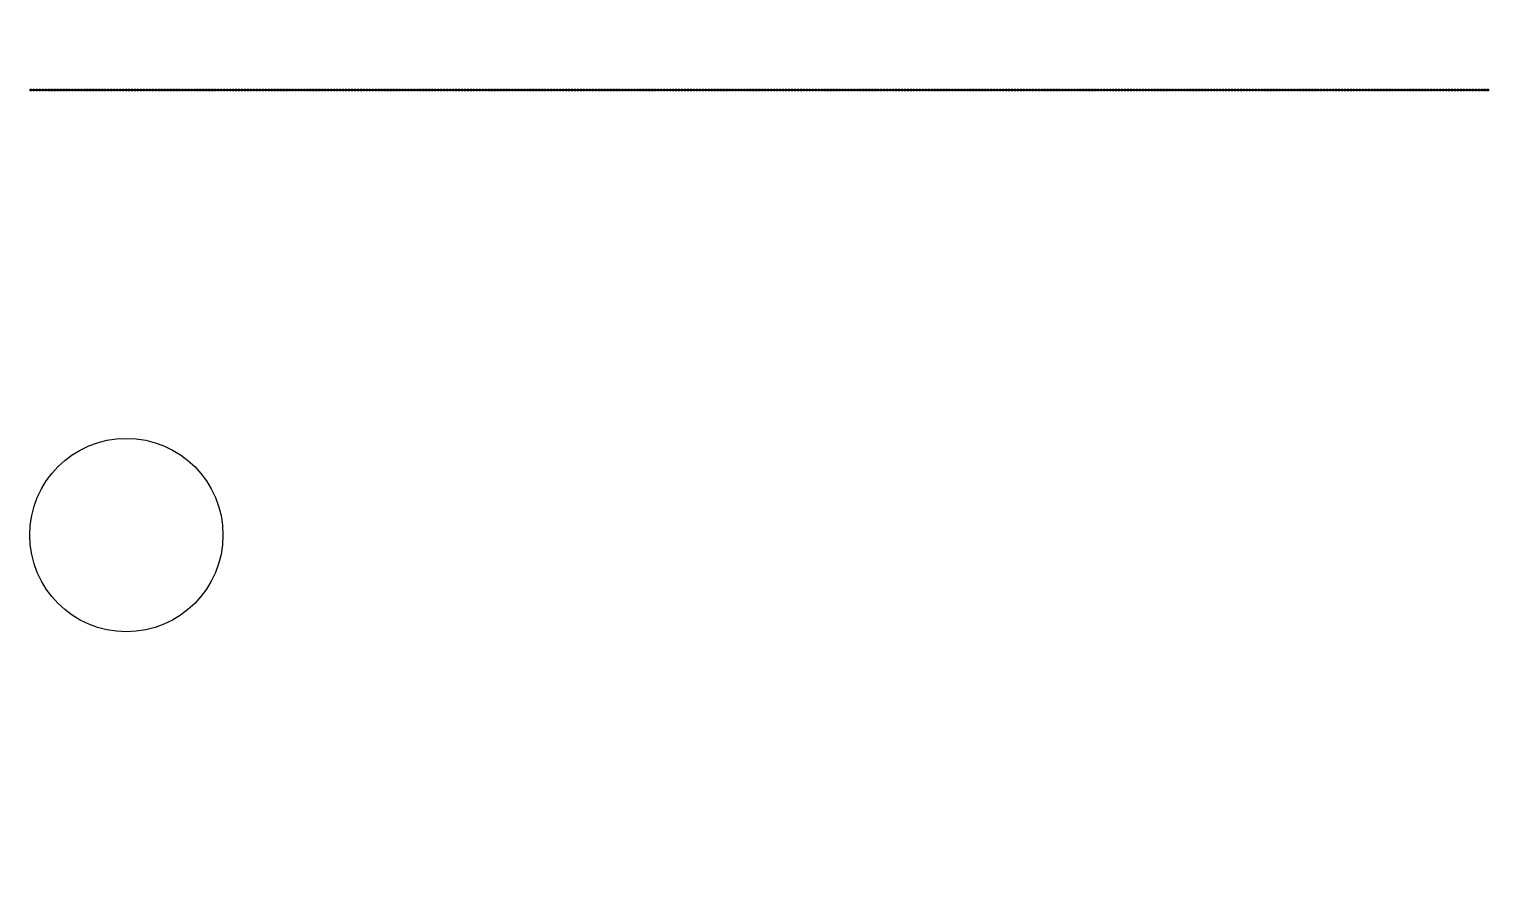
# Model space of a CAD drawing. Header units: inches. Extents: x 734146 to 834146, y 204695 to 304695.
# Drawn here: x 745722 to 748669, y 245972 to 247665 of the extents above; entities that cross this region are included whole.
import ezdxf

# ---------------------------------------------------------------- set-up
doc = ezdxf.new("R2010")
doc.units = ezdxf.units.IN
doc.header["$MEASUREMENT"] = 0

msp = doc.modelspace()

# ---------------------------------------------------------------- linework, layer by layer
for points in [[(745723.6, 247544.1), (745726.6, 247544.1), (745726.6, 247541.1), (745723.6, 247541.1)], [(745729.6, 247544.1), (745732.6, 247544.1), (745732.6, 247541.1), (745729.6, 247541.1)], [(745735.6, 247544.1), (745738.6, 247544.1), (745738.6, 247541.1), (745735.6, 247541.1)], [(745741.6, 247544.1), (745744.6, 247544.1), (745744.6, 247541.1), (745741.6, 247541.1)], [(745747.6, 247544.1), (745750.6, 247544.1), (745750.6, 247541.1), (745747.6, 247541.1)], [(745753.6, 247544.1), (745756.6, 247544.1), (745756.6, 247541.1), (745753.6, 247541.1)], [(745759.6, 247544.1), (745762.6, 247544.1), (745762.6, 247541.1), (745759.6, 247541.1)], [(745765.6, 247544.1), (745768.6, 247544.1), (745768.6, 247541.1), (745765.6, 247541.1)], [(745771.6, 247544.1), (745774.6, 247544.1), (745774.6, 247541.1), (745771.6, 247541.1)], [(745777.6, 247544.1), (745780.6, 247544.1), (745780.6, 247541.1), (745777.6, 247541.1)], [(745783.6, 247544.1), (745786.6, 247544.1), (745786.6, 247541.1), (745783.6, 247541.1)], [(745789.6, 247544.1), (745792.6, 247544.1), (745792.6, 247541.1), (745789.6, 247541.1)], [(745795.6, 247544.1), (745798.6, 247544.1), (745798.6, 247541.1), (745795.6, 247541.1)], [(745801.6, 247544.1), (745804.6, 247544.1), (745804.6, 247541.1), (745801.6, 247541.1)], [(745807.6, 247544.1), (745810.6, 247544.1), (745810.6, 247541.1), (745807.6, 247541.1)], [(745813.6, 247544.1), (745816.6, 247544.1), (745816.6, 247541.1), (745813.6, 247541.1)], [(745819.6, 247544.1), (745822.6, 247544.1), (745822.6, 247541.1), (745819.6, 247541.1)], [(745825.6, 247544.1), (745828.6, 247544.1), (745828.6, 247541.1), (745825.6, 247541.1)], [(745831.6, 247544.1), (745834.6, 247544.1), (745834.6, 247541.1), (745831.6, 247541.1)], [(745837.6, 247544.1), (745840.6, 247544.1), (745840.6, 247541.1), (745837.6, 247541.1)], [(745843.6, 247544.1), (745846.6, 247544.1), (745846.6, 247541.1), (745843.6, 247541.1)], [(745849.6, 247544.1), (745852.6, 247544.1), (745852.6, 247541.1), (745849.6, 247541.1)], [(745855.6, 247544.1), (745858.6, 247544.1), (745858.6, 247541.1), (745855.6, 247541.1)], [(745861.6, 247544.1), (745864.6, 247544.1), (745864.6, 247541.1), (745861.6, 247541.1)], [(745867.6, 247544.1), (745870.6, 247544.1), (745870.6, 247541.1), (745867.6, 247541.1)], [(745873.6, 247544.1), (745876.6, 247544.1), (745876.6, 247541.1), (745873.6, 247541.1)], [(745879.6, 247544.1), (745882.6, 247544.1), (745882.6, 247541.1), (745879.6, 247541.1)], [(745885.6, 247544.1), (745888.6, 247544.1), (745888.6, 247541.1), (745885.6, 247541.1)], [(745891.6, 247544.1), (745894.6, 247544.1), (745894.6, 247541.1), (745891.6, 247541.1)], [(745897.6, 247544.1), (745900.6, 247544.1), (745900.6, 247541.1), (745897.6, 247541.1)], [(745903.6, 247544.1), (745906.6, 247544.1), (745906.6, 247541.1), (745903.6, 247541.1)], [(745909.6, 247544.1), (745912.6, 247544.1), (745912.6, 247541.1), (745909.6, 247541.1)], [(745915.6, 247544.1), (745918.6, 247544.1), (745918.6, 247541.1), (745915.6, 247541.1)], [(745921.6, 247544.1), (745924.6, 247544.1), (745924.6, 247541.1), (745921.6, 247541.1)], [(745927.6, 247544.1), (745930.6, 247544.1), (745930.6, 247541.1), (745927.6, 247541.1)], [(745933.6, 247544.1), (745936.6, 247544.1), (745936.6, 247541.1), (745933.6, 247541.1)], [(745939.6, 247544.1), (745942.6, 247544.1), (745942.6, 247541.1), (745939.6, 247541.1)], [(745945.6, 247544.1), (745948.6, 247544.1), (745948.6, 247541.1), (745945.6, 247541.1)], [(745951.6, 247544.1), (745954.6, 247544.1), (745954.6, 247541.1), (745951.6, 247541.1)], [(745957.6, 247544.1), (745960.6, 247544.1), (745960.6, 247541.1), (745957.6, 247541.1)], [(745963.6, 247544.1), (745966.6, 247544.1), (745966.6, 247541.1), (745963.6, 247541.1)], [(745969.6, 247544.1), (745972.6, 247544.1), (745972.6, 247541.1), (745969.6, 247541.1)], [(745975.6, 247544.1), (745978.6, 247544.1), (745978.6, 247541.1), (745975.6, 247541.1)], [(745981.6, 247544.1), (745984.6, 247544.1), (745984.6, 247541.1), (745981.6, 247541.1)], [(745987.6, 247544.1), (745990.6, 247544.1), (745990.6, 247541.1), (745987.6, 247541.1)], [(745993.6, 247544.1), (745996.6, 247544.1), (745996.6, 247541.1), (745993.6, 247541.1)], [(745999.6, 247544.1), (746002.6, 247544.1), (746002.6, 247541.1), (745999.6, 247541.1)], [(746005.6, 247544.1), (746008.6, 247544.1), (746008.6, 247541.1), (746005.6, 247541.1)], [(746011.6, 247544.1), (746014.6, 247544.1), (746014.6, 247541.1), (746011.6, 247541.1)], [(746017.6, 247544.1), (746020.6, 247544.1), (746020.6, 247541.1), (746017.6, 247541.1)], [(746023.6, 247544.1), (746026.6, 247544.1), (746026.6, 247541.1), (746023.6, 247541.1)], [(746029.6, 247544.1), (746032.6, 247544.1), (746032.6, 247541.1), (746029.6, 247541.1)], [(746035.6, 247544.1), (746038.6, 247544.1), (746038.6, 247541.1), (746035.6, 247541.1)], [(746041.6, 247544.1), (746044.6, 247544.1), (746044.6, 247541.1), (746041.6, 247541.1)], [(746047.6, 247544.1), (746050.6, 247544.1), (746050.6, 247541.1), (746047.6, 247541.1)], [(746053.6, 247544.1), (746056.6, 247544.1), (746056.6, 247541.1), (746053.6, 247541.1)], [(746059.6, 247544.1), (746062.6, 247544.1), (746062.6, 247541.1), (746059.6, 247541.1)], [(746065.6, 247544.1), (746068.6, 247544.1), (746068.6, 247541.1), (746065.6, 247541.1)], [(746071.6, 247544.1), (746074.6, 247544.1), (746074.6, 247541.1), (746071.6, 247541.1)], [(746077.6, 247544.1), (746080.6, 247544.1), (746080.6, 247541.1), (746077.6, 247541.1)], [(746083.6, 247544.1), (746086.6, 247544.1), (746086.6, 247541.1), (746083.6, 247541.1)], [(746089.6, 247544.1), (746092.6, 247544.1), (746092.6, 247541.1), (746089.6, 247541.1)], [(746095.6, 247544.1), (746098.6, 247544.1), (746098.6, 247541.1), (746095.6, 247541.1)], [(746101.6, 247544.1), (746104.6, 247544.1), (746104.6, 247541.1), (746101.6, 247541.1)], [(746107.6, 247544.1), (746110.6, 247544.1), (746110.6, 247541.1), (746107.6, 247541.1)], [(746113.6, 247544.1), (746116.6, 247544.1), (746116.6, 247541.1), (746113.6, 247541.1)], [(746119.6, 247544.1), (746122.6, 247544.1), (746122.6, 247541.1), (746119.6, 247541.1)], [(746125.6, 247544.1), (746128.6, 247544.1), (746128.6, 247541.1), (746125.6, 247541.1)], [(746131.6, 247544.1), (746134.6, 247544.1), (746134.6, 247541.1), (746131.6, 247541.1)], [(746137.6, 247544.1), (746140.6, 247544.1), (746140.6, 247541.1), (746137.6, 247541.1)], [(746143.6, 247544.1), (746146.6, 247544.1), (746146.6, 247541.1), (746143.6, 247541.1)], [(746149.6, 247544.1), (746152.6, 247544.1), (746152.6, 247541.1), (746149.6, 247541.1)], [(746155.6, 247544.1), (746158.6, 247544.1), (746158.6, 247541.1), (746155.6, 247541.1)], [(746161.6, 247544.1), (746164.6, 247544.1), (746164.6, 247541.1), (746161.6, 247541.1)], [(746167.6, 247544.1), (746170.6, 247544.1), (746170.6, 247541.1), (746167.6, 247541.1)], [(746173.6, 247544.1), (746176.6, 247544.1), (746176.6, 247541.1), (746173.6, 247541.1)], [(746179.6, 247544.1), (746182.6, 247544.1), (746182.6, 247541.1), (746179.6, 247541.1)], [(746185.6, 247544.1), (746188.6, 247544.1), (746188.6, 247541.1), (746185.6, 247541.1)], [(746191.6, 247544.1), (746194.6, 247544.1), (746194.6, 247541.1), (746191.6, 247541.1)], [(746197.6, 247544.1), (746200.6, 247544.1), (746200.6, 247541.1), (746197.6, 247541.1)], [(746203.6, 247544.1), (746206.6, 247544.1), (746206.6, 247541.1), (746203.6, 247541.1)], [(746209.6, 247544.1), (746212.6, 247544.1), (746212.6, 247541.1), (746209.6, 247541.1)], [(746215.6, 247544.1), (746218.6, 247544.1), (746218.6, 247541.1), (746215.6, 247541.1)], [(746221.6, 247544.1), (746224.6, 247544.1), (746224.6, 247541.1), (746221.6, 247541.1)], [(746227.6, 247544.1), (746230.6, 247544.1), (746230.6, 247541.1), (746227.6, 247541.1)], [(746233.6, 247544.1), (746236.6, 247544.1), (746236.6, 247541.1), (746233.6, 247541.1)], [(746239.6, 247544.1), (746242.6, 247544.1), (746242.6, 247541.1), (746239.6, 247541.1)], [(746245.6, 247544.1), (746248.6, 247544.1), (746248.6, 247541.1), (746245.6, 247541.1)], [(746251.6, 247544.1), (746254.6, 247544.1), (746254.6, 247541.1), (746251.6, 247541.1)], [(746257.6, 247544.1), (746260.6, 247544.1), (746260.6, 247541.1), (746257.6, 247541.1)], [(746263.6, 247544.1), (746266.6, 247544.1), (746266.6, 247541.1), (746263.6, 247541.1)], [(746269.6, 247544.1), (746272.6, 247544.1), (746272.6, 247541.1), (746269.6, 247541.1)], [(746275.6, 247544.1), (746278.6, 247544.1), (746278.6, 247541.1), (746275.6, 247541.1)], [(746281.6, 247544.1), (746284.6, 247544.1), (746284.6, 247541.1), (746281.6, 247541.1)], [(746287.6, 247544.1), (746290.6, 247544.1), (746290.6, 247541.1), (746287.6, 247541.1)], [(746293.6, 247544.1), (746296.6, 247544.1), (746296.6, 247541.1), (746293.6, 247541.1)], [(746299.6, 247544.1), (746302.6, 247544.1), (746302.6, 247541.1), (746299.6, 247541.1)], [(746305.6, 247544.1), (746308.6, 247544.1), (746308.6, 247541.1), (746305.6, 247541.1)], [(746311.6, 247544.1), (746314.6, 247544.1), (746314.6, 247541.1), (746311.6, 247541.1)], [(746317.6, 247544.1), (746320.6, 247544.1), (746320.6, 247541.1), (746317.6, 247541.1)], [(746323.6, 247544.1), (746326.6, 247544.1), (746326.6, 247541.1), (746323.6, 247541.1)], [(746329.6, 247544.1), (746332.6, 247544.1), (746332.6, 247541.1), (746329.6, 247541.1)], [(746335.6, 247544.1), (746338.6, 247544.1), (746338.6, 247541.1), (746335.6, 247541.1)], [(746341.6, 247544.1), (746344.6, 247544.1), (746344.6, 247541.1), (746341.6, 247541.1)], [(746347.6, 247544.1), (746350.6, 247544.1), (746350.6, 247541.1), (746347.6, 247541.1)], [(746353.6, 247544.1), (746356.6, 247544.1), (746356.6, 247541.1), (746353.6, 247541.1)], [(746359.6, 247544.1), (746362.6, 247544.1), (746362.6, 247541.1), (746359.6, 247541.1)], [(746365.6, 247544.1), (746368.6, 247544.1), (746368.6, 247541.1), (746365.6, 247541.1)], [(746371.6, 247544.1), (746374.6, 247544.1), (746374.6, 247541.1), (746371.6, 247541.1)], [(746377.6, 247544.1), (746380.6, 247544.1), (746380.6, 247541.1), (746377.6, 247541.1)], [(746383.6, 247544.1), (746386.6, 247544.1), (746386.6, 247541.1), (746383.6, 247541.1)], [(746389.6, 247544.1), (746392.6, 247544.1), (746392.6, 247541.1), (746389.6, 247541.1)], [(746395.6, 247544.1), (746398.6, 247544.1), (746398.6, 247541.1), (746395.6, 247541.1)], [(746401.6, 247544.1), (746404.6, 247544.1), (746404.6, 247541.1), (746401.6, 247541.1)], [(746407.6, 247544.1), (746410.6, 247544.1), (746410.6, 247541.1), (746407.6, 247541.1)], [(746413.6, 247544.1), (746416.6, 247544.1), (746416.6, 247541.1), (746413.6, 247541.1)], [(746419.6, 247544.1), (746422.6, 247544.1), (746422.6, 247541.1), (746419.6, 247541.1)], [(746425.6, 247544.1), (746428.6, 247544.1), (746428.6, 247541.1), (746425.6, 247541.1)], [(746431.6, 247544.1), (746434.6, 247544.1), (746434.6, 247541.1), (746431.6, 247541.1)], [(746437.6, 247544.1), (746440.6, 247544.1), (746440.6, 247541.1), (746437.6, 247541.1)], [(746443.6, 247544.1), (746446.6, 247544.1), (746446.6, 247541.1), (746443.6, 247541.1)], [(746449.6, 247544.1), (746452.6, 247544.1), (746452.6, 247541.1), (746449.6, 247541.1)], [(746455.6, 247544.1), (746458.6, 247544.1), (746458.6, 247541.1), (746455.6, 247541.1)], [(746461.6, 247544.1), (746464.6, 247544.1), (746464.6, 247541.1), (746461.6, 247541.1)], [(746467.6, 247544.1), (746470.6, 247544.1), (746470.6, 247541.1), (746467.6, 247541.1)], [(746473.6, 247544.1), (746476.6, 247544.1), (746476.6, 247541.1), (746473.6, 247541.1)], [(746479.6, 247544.1), (746482.6, 247544.1), (746482.6, 247541.1), (746479.6, 247541.1)], [(746485.6, 247544.1), (746488.6, 247544.1), (746488.6, 247541.1), (746485.6, 247541.1)], [(746491.6, 247544.1), (746494.6, 247544.1), (746494.6, 247541.1), (746491.6, 247541.1)], [(746497.6, 247544.1), (746500.6, 247544.1), (746500.6, 247541.1), (746497.6, 247541.1)], [(746503.6, 247544.1), (746506.6, 247544.1), (746506.6, 247541.1), (746503.6, 247541.1)], [(746509.6, 247544.1), (746512.6, 247544.1), (746512.6, 247541.1), (746509.6, 247541.1)], [(746515.6, 247544.1), (746518.6, 247544.1), (746518.6, 247541.1), (746515.6, 247541.1)], [(746521.6, 247544.1), (746524.6, 247544.1), (746524.6, 247541.1), (746521.6, 247541.1)], [(746527.6, 247544.1), (746530.6, 247544.1), (746530.6, 247541.1), (746527.6, 247541.1)], [(746533.6, 247544.1), (746536.6, 247544.1), (746536.6, 247541.1), (746533.6, 247541.1)], [(746539.6, 247544.1), (746542.6, 247544.1), (746542.6, 247541.1), (746539.6, 247541.1)], [(746545.6, 247544.1), (746548.6, 247544.1), (746548.6, 247541.1), (746545.6, 247541.1)], [(746551.6, 247544.1), (746554.6, 247544.1), (746554.6, 247541.1), (746551.6, 247541.1)], [(746557.6, 247544.1), (746560.6, 247544.1), (746560.6, 247541.1), (746557.6, 247541.1)], [(746563.6, 247544.1), (746566.6, 247544.1), (746566.6, 247541.1), (746563.6, 247541.1)], [(746569.6, 247544.1), (746572.6, 247544.1), (746572.6, 247541.1), (746569.6, 247541.1)], [(746575.6, 247544.1), (746578.6, 247544.1), (746578.6, 247541.1), (746575.6, 247541.1)], [(746581.6, 247544.1), (746584.6, 247544.1), (746584.6, 247541.1), (746581.6, 247541.1)], [(746587.6, 247544.1), (746590.6, 247544.1), (746590.6, 247541.1), (746587.6, 247541.1)], [(746593.6, 247544.1), (746596.6, 247544.1), (746596.6, 247541.1), (746593.6, 247541.1)], [(746599.6, 247544.1), (746602.6, 247544.1), (746602.6, 247541.1), (746599.6, 247541.1)], [(746605.6, 247544.1), (746608.6, 247544.1), (746608.6, 247541.1), (746605.6, 247541.1)], [(746611.6, 247544.1), (746614.6, 247544.1), (746614.6, 247541.1), (746611.6, 247541.1)], [(746617.6, 247544.1), (746620.6, 247544.1), (746620.6, 247541.1), (746617.6, 247541.1)], [(746623.6, 247544.1), (746626.6, 247544.1), (746626.6, 247541.1), (746623.6, 247541.1)], [(746629.6, 247544.1), (746632.6, 247544.1), (746632.6, 247541.1), (746629.6, 247541.1)], [(746635.6, 247544.1), (746638.6, 247544.1), (746638.6, 247541.1), (746635.6, 247541.1)], [(746641.6, 247544.1), (746644.6, 247544.1), (746644.6, 247541.1), (746641.6, 247541.1)], [(746647.6, 247544.1), (746650.6, 247544.1), (746650.6, 247541.1), (746647.6, 247541.1)], [(746653.6, 247544.1), (746656.6, 247544.1), (746656.6, 247541.1), (746653.6, 247541.1)], [(746659.6, 247544.1), (746662.6, 247544.1), (746662.6, 247541.1), (746659.6, 247541.1)], [(746665.6, 247544.1), (746668.6, 247544.1), (746668.6, 247541.1), (746665.6, 247541.1)], [(746671.6, 247544.1), (746674.6, 247544.1), (746674.6, 247541.1), (746671.6, 247541.1)], [(746677.6, 247544.1), (746680.6, 247544.1), (746680.6, 247541.1), (746677.6, 247541.1)], [(746683.6, 247544.1), (746686.6, 247544.1), (746686.6, 247541.1), (746683.6, 247541.1)], [(746689.6, 247544.1), (746692.6, 247544.1), (746692.6, 247541.1), (746689.6, 247541.1)], [(746695.6, 247544.1), (746698.6, 247544.1), (746698.6, 247541.1), (746695.6, 247541.1)], [(746701.6, 247544.1), (746704.6, 247544.1), (746704.6, 247541.1), (746701.6, 247541.1)], [(746707.6, 247544.1), (746710.6, 247544.1), (746710.6, 247541.1), (746707.6, 247541.1)], [(746713.6, 247544.1), (746716.6, 247544.1), (746716.6, 247541.1), (746713.6, 247541.1)], [(746719.6, 247544.1), (746722.6, 247544.1), (746722.6, 247541.1), (746719.6, 247541.1)], [(746725.6, 247544.1), (746728.6, 247544.1), (746728.6, 247541.1), (746725.6, 247541.1)], [(746731.6, 247544.1), (746734.6, 247544.1), (746734.6, 247541.1), (746731.6, 247541.1)], [(746737.6, 247544.1), (746740.6, 247544.1), (746740.6, 247541.1), (746737.6, 247541.1)], [(746743.6, 247544.1), (746746.6, 247544.1), (746746.6, 247541.1), (746743.6, 247541.1)], [(746749.6, 247544.1), (746752.6, 247544.1), (746752.6, 247541.1), (746749.6, 247541.1)], [(746755.6, 247544.1), (746758.6, 247544.1), (746758.6, 247541.1), (746755.6, 247541.1)], [(746761.6, 247544.1), (746764.6, 247544.1), (746764.6, 247541.1), (746761.6, 247541.1)], [(746767.6, 247544.1), (746770.6, 247544.1), (746770.6, 247541.1), (746767.6, 247541.1)], [(746773.6, 247544.1), (746776.6, 247544.1), (746776.6, 247541.1), (746773.6, 247541.1)], [(746779.6, 247544.1), (746782.6, 247544.1), (746782.6, 247541.1), (746779.6, 247541.1)], [(746785.6, 247544.1), (746788.6, 247544.1), (746788.6, 247541.1), (746785.6, 247541.1)], [(746791.6, 247544.1), (746794.6, 247544.1), (746794.6, 247541.1), (746791.6, 247541.1)], [(746797.6, 247544.1), (746800.6, 247544.1), (746800.6, 247541.1), (746797.6, 247541.1)], [(746803.6, 247544.1), (746806.6, 247544.1), (746806.6, 247541.1), (746803.6, 247541.1)], [(746809.6, 247544.1), (746812.6, 247544.1), (746812.6, 247541.1), (746809.6, 247541.1)], [(746815.6, 247544.1), (746818.6, 247544.1), (746818.6, 247541.1), (746815.6, 247541.1)], [(746821.6, 247544.1), (746824.6, 247544.1), (746824.6, 247541.1), (746821.6, 247541.1)], [(746827.6, 247544.1), (746830.6, 247544.1), (746830.6, 247541.1), (746827.6, 247541.1)], [(746833.6, 247544.1), (746836.6, 247544.1), (746836.6, 247541.1), (746833.6, 247541.1)], [(746839.6, 247544.1), (746842.6, 247544.1), (746842.6, 247541.1), (746839.6, 247541.1)], [(746845.6, 247544.1), (746848.6, 247544.1), (746848.6, 247541.1), (746845.6, 247541.1)], [(746851.6, 247544.1), (746854.6, 247544.1), (746854.6, 247541.1), (746851.6, 247541.1)], [(746857.6, 247544.1), (746860.6, 247544.1), (746860.6, 247541.1), (746857.6, 247541.1)], [(746863.6, 247544.1), (746866.6, 247544.1), (746866.6, 247541.1), (746863.6, 247541.1)], [(746869.6, 247544.1), (746872.6, 247544.1), (746872.6, 247541.1), (746869.6, 247541.1)], [(746875.6, 247544.1), (746878.6, 247544.1), (746878.6, 247541.1), (746875.6, 247541.1)], [(746881.6, 247544.1), (746884.6, 247544.1), (746884.6, 247541.1), (746881.6, 247541.1)], [(746887.6, 247544.1), (746890.6, 247544.1), (746890.6, 247541.1), (746887.6, 247541.1)], [(746893.6, 247544.1), (746896.6, 247544.1), (746896.6, 247541.1), (746893.6, 247541.1)], [(746899.6, 247544.1), (746902.6, 247544.1), (746902.6, 247541.1), (746899.6, 247541.1)], [(746905.6, 247544.1), (746908.6, 247544.1), (746908.6, 247541.1), (746905.6, 247541.1)], [(746911.6, 247544.1), (746914.6, 247544.1), (746914.6, 247541.1), (746911.6, 247541.1)], [(746917.6, 247544.1), (746920.6, 247544.1), (746920.6, 247541.1), (746917.6, 247541.1)], [(746923.6, 247544.1), (746926.6, 247544.1), (746926.6, 247541.1), (746923.6, 247541.1)], [(746929.6, 247544.1), (746932.6, 247544.1), (746932.6, 247541.1), (746929.6, 247541.1)], [(746935.6, 247544.1), (746938.6, 247544.1), (746938.6, 247541.1), (746935.6, 247541.1)], [(746941.6, 247544.1), (746944.6, 247544.1), (746944.6, 247541.1), (746941.6, 247541.1)], [(746947.6, 247544.1), (746950.6, 247544.1), (746950.6, 247541.1), (746947.6, 247541.1)], [(746953.6, 247544.1), (746956.6, 247544.1), (746956.6, 247541.1), (746953.6, 247541.1)], [(746959.6, 247544.1), (746962.6, 247544.1), (746962.6, 247541.1), (746959.6, 247541.1)], [(746965.6, 247544.1), (746968.6, 247544.1), (746968.6, 247541.1), (746965.6, 247541.1)], [(746971.6, 247544.1), (746974.6, 247544.1), (746974.6, 247541.1), (746971.6, 247541.1)], [(746977.6, 247544.1), (746980.6, 247544.1), (746980.6, 247541.1), (746977.6, 247541.1)], [(746983.6, 247544.1), (746986.6, 247544.1), (746986.6, 247541.1), (746983.6, 247541.1)], [(746989.6, 247544.1), (746992.6, 247544.1), (746992.6, 247541.1), (746989.6, 247541.1)], [(746995.6, 247544.1), (746998.6, 247544.1), (746998.6, 247541.1), (746995.6, 247541.1)], [(747001.6, 247544.1), (747004.6, 247544.1), (747004.6, 247541.1), (747001.6, 247541.1)], [(747007.6, 247544.1), (747010.6, 247544.1), (747010.6, 247541.1), (747007.6, 247541.1)], [(747013.6, 247544.1), (747016.6, 247544.1), (747016.6, 247541.1), (747013.6, 247541.1)], [(747019.6, 247544.1), (747022.6, 247544.1), (747022.6, 247541.1), (747019.6, 247541.1)], [(747025.6, 247544.1), (747028.6, 247544.1), (747028.6, 247541.1), (747025.6, 247541.1)], [(747031.6, 247544.1), (747034.6, 247544.1), (747034.6, 247541.1), (747031.6, 247541.1)], [(747037.6, 247544.1), (747040.6, 247544.1), (747040.6, 247541.1), (747037.6, 247541.1)], [(747043.6, 247544.1), (747046.6, 247544.1), (747046.6, 247541.1), (747043.6, 247541.1)], [(747049.6, 247544.1), (747052.6, 247544.1), (747052.6, 247541.1), (747049.6, 247541.1)], [(747055.6, 247544.1), (747058.6, 247544.1), (747058.6, 247541.1), (747055.6, 247541.1)], [(747061.6, 247544.1), (747064.6, 247544.1), (747064.6, 247541.1), (747061.6, 247541.1)], [(747067.6, 247544.1), (747070.6, 247544.1), (747070.6, 247541.1), (747067.6, 247541.1)], [(747073.6, 247544.1), (747076.6, 247544.1), (747076.6, 247541.1), (747073.6, 247541.1)], [(747079.6, 247544.1), (747082.6, 247544.1), (747082.6, 247541.1), (747079.6, 247541.1)], [(747085.6, 247544.1), (747088.6, 247544.1), (747088.6, 247541.1), (747085.6, 247541.1)], [(747091.6, 247544.1), (747094.6, 247544.1), (747094.6, 247541.1), (747091.6, 247541.1)], [(747097.6, 247544.1), (747100.6, 247544.1), (747100.6, 247541.1), (747097.6, 247541.1)], [(747103.6, 247544.1), (747106.6, 247544.1), (747106.6, 247541.1), (747103.6, 247541.1)], [(747109.6, 247544.1), (747112.6, 247544.1), (747112.6, 247541.1), (747109.6, 247541.1)], [(747115.6, 247544.1), (747118.6, 247544.1), (747118.6, 247541.1), (747115.6, 247541.1)], [(747121.6, 247544.1), (747124.6, 247544.1), (747124.6, 247541.1), (747121.6, 247541.1)], [(747127.6, 247544.1), (747130.6, 247544.1), (747130.6, 247541.1), (747127.6, 247541.1)], [(747133.6, 247544.1), (747136.6, 247544.1), (747136.6, 247541.1), (747133.6, 247541.1)], [(747139.6, 247544.1), (747142.6, 247544.1), (747142.6, 247541.1), (747139.6, 247541.1)], [(747145.6, 247544.1), (747148.6, 247544.1), (747148.6, 247541.1), (747145.6, 247541.1)], [(747151.6, 247544.1), (747154.6, 247544.1), (747154.6, 247541.1), (747151.6, 247541.1)], [(747157.6, 247544.1), (747160.6, 247544.1), (747160.6, 247541.1), (747157.6, 247541.1)], [(747163.6, 247544.1), (747166.6, 247544.1), (747166.6, 247541.1), (747163.6, 247541.1)], [(747169.6, 247544.1), (747172.6, 247544.1), (747172.6, 247541.1), (747169.6, 247541.1)], [(747175.6, 247544.1), (747178.6, 247544.1), (747178.6, 247541.1), (747175.6, 247541.1)], [(747181.6, 247544.1), (747184.6, 247544.1), (747184.6, 247541.1), (747181.6, 247541.1)], [(747187.6, 247544.1), (747190.6, 247544.1), (747190.6, 247541.1), (747187.6, 247541.1)], [(747193.6, 247544.1), (747196.6, 247544.1), (747196.6, 247541.1), (747193.6, 247541.1)], [(747199.6, 247544.1), (747202.6, 247544.1), (747202.6, 247541.1), (747199.6, 247541.1)], [(747205.6, 247544.1), (747208.6, 247544.1), (747208.6, 247541.1), (747205.6, 247541.1)], [(747211.6, 247544.1), (747214.6, 247544.1), (747214.6, 247541.1), (747211.6, 247541.1)], [(747217.6, 247544.1), (747220.6, 247544.1), (747220.6, 247541.1), (747217.6, 247541.1)], [(747223.6, 247544.1), (747226.6, 247544.1), (747226.6, 247541.1), (747223.6, 247541.1)], [(747229.6, 247544.1), (747232.6, 247544.1), (747232.6, 247541.1), (747229.6, 247541.1)], [(747235.6, 247544.1), (747238.6, 247544.1), (747238.6, 247541.1), (747235.6, 247541.1)], [(747241.6, 247544.1), (747244.6, 247544.1), (747244.6, 247541.1), (747241.6, 247541.1)], [(747247.6, 247544.1), (747250.6, 247544.1), (747250.6, 247541.1), (747247.6, 247541.1)], [(747253.6, 247544.1), (747256.6, 247544.1), (747256.6, 247541.1), (747253.6, 247541.1)], [(747259.6, 247544.1), (747262.6, 247544.1), (747262.6, 247541.1), (747259.6, 247541.1)], [(747265.6, 247544.1), (747268.6, 247544.1), (747268.6, 247541.1), (747265.6, 247541.1)], [(747271.6, 247544.1), (747274.6, 247544.1), (747274.6, 247541.1), (747271.6, 247541.1)], [(747277.6, 247544.1), (747280.6, 247544.1), (747280.6, 247541.1), (747277.6, 247541.1)], [(747283.6, 247544.1), (747286.6, 247544.1), (747286.6, 247541.1), (747283.6, 247541.1)], [(747289.6, 247544.1), (747292.6, 247544.1), (747292.6, 247541.1), (747289.6, 247541.1)], [(747295.6, 247544.1), (747298.6, 247544.1), (747298.6, 247541.1), (747295.6, 247541.1)], [(747301.6, 247544.1), (747304.6, 247544.1), (747304.6, 247541.1), (747301.6, 247541.1)], [(747307.6, 247544.1), (747310.6, 247544.1), (747310.6, 247541.1), (747307.6, 247541.1)], [(747313.6, 247544.1), (747316.6, 247544.1), (747316.6, 247541.1), (747313.6, 247541.1)], [(747319.6, 247544.1), (747322.6, 247544.1), (747322.6, 247541.1), (747319.6, 247541.1)], [(747325.6, 247544.1), (747328.6, 247544.1), (747328.6, 247541.1), (747325.6, 247541.1)], [(747331.6, 247544.1), (747334.6, 247544.1), (747334.6, 247541.1), (747331.6, 247541.1)], [(747337.6, 247544.1), (747340.6, 247544.1), (747340.6, 247541.1), (747337.6, 247541.1)], [(747343.6, 247544.1), (747346.6, 247544.1), (747346.6, 247541.1), (747343.6, 247541.1)], [(747349.6, 247544.1), (747352.6, 247544.1), (747352.6, 247541.1), (747349.6, 247541.1)], [(747355.6, 247544.1), (747358.6, 247544.1), (747358.6, 247541.1), (747355.6, 247541.1)], [(747361.6, 247544.1), (747364.6, 247544.1), (747364.6, 247541.1), (747361.6, 247541.1)], [(747367.6, 247544.1), (747370.6, 247544.1), (747370.6, 247541.1), (747367.6, 247541.1)], [(747373.6, 247544.1), (747376.6, 247544.1), (747376.6, 247541.1), (747373.6, 247541.1)], [(747379.6, 247544.1), (747382.6, 247544.1), (747382.6, 247541.1), (747379.6, 247541.1)], [(747385.6, 247544.1), (747388.6, 247544.1), (747388.6, 247541.1), (747385.6, 247541.1)], [(747391.6, 247544.1), (747394.6, 247544.1), (747394.6, 247541.1), (747391.6, 247541.1)], [(747397.6, 247544.1), (747400.6, 247544.1), (747400.6, 247541.1), (747397.6, 247541.1)], [(747403.6, 247544.1), (747406.6, 247544.1), (747406.6, 247541.1), (747403.6, 247541.1)], [(747409.6, 247544.1), (747412.6, 247544.1), (747412.6, 247541.1), (747409.6, 247541.1)], [(747415.6, 247544.1), (747418.6, 247544.1), (747418.6, 247541.1), (747415.6, 247541.1)], [(747421.6, 247544.1), (747424.6, 247544.1), (747424.6, 247541.1), (747421.6, 247541.1)], [(747427.6, 247544.1), (747430.6, 247544.1), (747430.6, 247541.1), (747427.6, 247541.1)], [(747433.6, 247544.1), (747436.6, 247544.1), (747436.6, 247541.1), (747433.6, 247541.1)], [(747439.6, 247544.1), (747442.6, 247544.1), (747442.6, 247541.1), (747439.6, 247541.1)], [(747445.6, 247544.1), (747448.6, 247544.1), (747448.6, 247541.1), (747445.6, 247541.1)], [(747451.6, 247544.1), (747454.6, 247544.1), (747454.6, 247541.1), (747451.6, 247541.1)], [(747457.6, 247544.1), (747460.6, 247544.1), (747460.6, 247541.1), (747457.6, 247541.1)], [(747463.6, 247544.1), (747466.6, 247544.1), (747466.6, 247541.1), (747463.6, 247541.1)], [(747469.6, 247544.1), (747472.6, 247544.1), (747472.6, 247541.1), (747469.6, 247541.1)], [(747475.6, 247544.1), (747478.6, 247544.1), (747478.6, 247541.1), (747475.6, 247541.1)], [(747481.6, 247544.1), (747484.6, 247544.1), (747484.6, 247541.1), (747481.6, 247541.1)], [(747487.6, 247544.1), (747490.6, 247544.1), (747490.6, 247541.1), (747487.6, 247541.1)], [(747493.6, 247544.1), (747496.6, 247544.1), (747496.6, 247541.1), (747493.6, 247541.1)], [(747499.6, 247544.1), (747502.6, 247544.1), (747502.6, 247541.1), (747499.6, 247541.1)], [(747505.6, 247544.1), (747508.6, 247544.1), (747508.6, 247541.1), (747505.6, 247541.1)], [(747511.6, 247544.1), (747514.6, 247544.1), (747514.6, 247541.1), (747511.6, 247541.1)], [(747517.6, 247544.1), (747520.6, 247544.1), (747520.6, 247541.1), (747517.6, 247541.1)], [(747523.6, 247544.1), (747526.6, 247544.1), (747526.6, 247541.1), (747523.6, 247541.1)], [(747529.6, 247544.1), (747532.6, 247544.1), (747532.6, 247541.1), (747529.6, 247541.1)], [(747535.6, 247544.1), (747538.6, 247544.1), (747538.6, 247541.1), (747535.6, 247541.1)], [(747541.6, 247544.1), (747544.6, 247544.1), (747544.6, 247541.1), (747541.6, 247541.1)], [(747547.6, 247544.1), (747550.6, 247544.1), (747550.6, 247541.1), (747547.6, 247541.1)], [(747553.6, 247544.1), (747556.6, 247544.1), (747556.6, 247541.1), (747553.6, 247541.1)], [(747559.6, 247544.1), (747562.6, 247544.1), (747562.6, 247541.1), (747559.6, 247541.1)], [(747565.6, 247544.1), (747568.6, 247544.1), (747568.6, 247541.1), (747565.6, 247541.1)], [(747571.6, 247544.1), (747574.6, 247544.1), (747574.6, 247541.1), (747571.6, 247541.1)], [(747577.6, 247544.1), (747580.6, 247544.1), (747580.6, 247541.1), (747577.6, 247541.1)], [(747583.6, 247544.1), (747586.6, 247544.1), (747586.6, 247541.1), (747583.6, 247541.1)], [(747589.6, 247544.1), (747592.6, 247544.1), (747592.6, 247541.1), (747589.6, 247541.1)], [(747595.6, 247544.1), (747598.6, 247544.1), (747598.6, 247541.1), (747595.6, 247541.1)], [(747601.6, 247544.1), (747604.6, 247544.1), (747604.6, 247541.1), (747601.6, 247541.1)], [(747607.6, 247544.1), (747610.6, 247544.1), (747610.6, 247541.1), (747607.6, 247541.1)], [(747613.6, 247544.1), (747616.6, 247544.1), (747616.6, 247541.1), (747613.6, 247541.1)], [(747619.6, 247544.1), (747622.6, 247544.1), (747622.6, 247541.1), (747619.6, 247541.1)], [(747625.6, 247544.1), (747628.6, 247544.1), (747628.6, 247541.1), (747625.6, 247541.1)], [(747631.6, 247544.1), (747634.6, 247544.1), (747634.6, 247541.1), (747631.6, 247541.1)], [(747637.6, 247544.1), (747640.6, 247544.1), (747640.6, 247541.1), (747637.6, 247541.1)], [(747643.6, 247544.1), (747646.6, 247544.1), (747646.6, 247541.1), (747643.6, 247541.1)], [(747649.6, 247544.1), (747652.6, 247544.1), (747652.6, 247541.1), (747649.6, 247541.1)], [(747655.6, 247544.1), (747658.6, 247544.1), (747658.6, 247541.1), (747655.6, 247541.1)], [(747661.6, 247544.1), (747664.6, 247544.1), (747664.6, 247541.1), (747661.6, 247541.1)], [(747667.6, 247544.1), (747670.6, 247544.1), (747670.6, 247541.1), (747667.6, 247541.1)], [(747673.6, 247544.1), (747676.6, 247544.1), (747676.6, 247541.1), (747673.6, 247541.1)], [(747679.6, 247544.1), (747682.6, 247544.1), (747682.6, 247541.1), (747679.6, 247541.1)], [(747685.6, 247544.1), (747688.6, 247544.1), (747688.6, 247541.1), (747685.6, 247541.1)], [(747691.6, 247544.1), (747694.6, 247544.1), (747694.6, 247541.1), (747691.6, 247541.1)], [(747697.6, 247544.1), (747700.6, 247544.1), (747700.6, 247541.1), (747697.6, 247541.1)], [(747703.6, 247544.1), (747706.6, 247544.1), (747706.6, 247541.1), (747703.6, 247541.1)], [(747709.6, 247544.1), (747712.6, 247544.1), (747712.6, 247541.1), (747709.6, 247541.1)], [(747715.6, 247544.1), (747718.6, 247544.1), (747718.6, 247541.1), (747715.6, 247541.1)], [(747721.6, 247544.1), (747724.6, 247544.1), (747724.6, 247541.1), (747721.6, 247541.1)], [(747727.6, 247544.1), (747730.6, 247544.1), (747730.6, 247541.1), (747727.6, 247541.1)], [(747733.6, 247544.1), (747736.6, 247544.1), (747736.6, 247541.1), (747733.6, 247541.1)], [(747739.6, 247544.1), (747742.6, 247544.1), (747742.6, 247541.1), (747739.6, 247541.1)], [(747745.6, 247544.1), (747748.6, 247544.1), (747748.6, 247541.1), (747745.6, 247541.1)], [(747751.6, 247544.1), (747754.6, 247544.1), (747754.6, 247541.1), (747751.6, 247541.1)], [(747757.6, 247544.1), (747760.6, 247544.1), (747760.6, 247541.1), (747757.6, 247541.1)], [(747763.6, 247544.1), (747766.6, 247544.1), (747766.6, 247541.1), (747763.6, 247541.1)], [(747769.6, 247544.1), (747772.6, 247544.1), (747772.6, 247541.1), (747769.6, 247541.1)], [(747775.6, 247544.1), (747778.6, 247544.1), (747778.6, 247541.1), (747775.6, 247541.1)], [(747781.6, 247544.1), (747784.6, 247544.1), (747784.6, 247541.1), (747781.6, 247541.1)], [(747787.6, 247544.1), (747790.6, 247544.1), (747790.6, 247541.1), (747787.6, 247541.1)], [(747793.6, 247544.1), (747796.6, 247544.1), (747796.6, 247541.1), (747793.6, 247541.1)], [(747799.6, 247544.1), (747802.6, 247544.1), (747802.6, 247541.1), (747799.6, 247541.1)], [(747805.6, 247544.1), (747808.6, 247544.1), (747808.6, 247541.1), (747805.6, 247541.1)], [(747811.6, 247544.1), (747814.6, 247544.1), (747814.6, 247541.1), (747811.6, 247541.1)], [(747817.6, 247544.1), (747820.6, 247544.1), (747820.6, 247541.1), (747817.6, 247541.1)], [(747823.6, 247544.1), (747826.6, 247544.1), (747826.6, 247541.1), (747823.6, 247541.1)], [(747829.6, 247544.1), (747832.6, 247544.1), (747832.6, 247541.1), (747829.6, 247541.1)], [(747835.6, 247544.1), (747838.6, 247544.1), (747838.6, 247541.1), (747835.6, 247541.1)], [(747841.6, 247544.1), (747844.6, 247544.1), (747844.6, 247541.1), (747841.6, 247541.1)], [(747847.6, 247544.1), (747850.6, 247544.1), (747850.6, 247541.1), (747847.6, 247541.1)], [(747853.6, 247544.1), (747856.6, 247544.1), (747856.6, 247541.1), (747853.6, 247541.1)], [(747859.6, 247544.1), (747862.6, 247544.1), (747862.6, 247541.1), (747859.6, 247541.1)], [(747865.6, 247544.1), (747868.6, 247544.1), (747868.6, 247541.1), (747865.6, 247541.1)], [(747871.6, 247544.1), (747874.6, 247544.1), (747874.6, 247541.1), (747871.6, 247541.1)], [(747877.6, 247544.1), (747880.6, 247544.1), (747880.6, 247541.1), (747877.6, 247541.1)], [(747883.6, 247544.1), (747886.6, 247544.1), (747886.6, 247541.1), (747883.6, 247541.1)], [(747889.6, 247544.1), (747892.6, 247544.1), (747892.6, 247541.1), (747889.6, 247541.1)], [(747895.6, 247544.1), (747898.6, 247544.1), (747898.6, 247541.1), (747895.6, 247541.1)], [(747901.6, 247544.1), (747904.6, 247544.1), (747904.6, 247541.1), (747901.6, 247541.1)], [(747907.6, 247544.1), (747910.6, 247544.1), (747910.6, 247541.1), (747907.6, 247541.1)], [(747913.6, 247544.1), (747916.6, 247544.1), (747916.6, 247541.1), (747913.6, 247541.1)], [(747919.6, 247544.1), (747922.6, 247544.1), (747922.6, 247541.1), (747919.6, 247541.1)], [(747925.6, 247544.1), (747928.6, 247544.1), (747928.6, 247541.1), (747925.6, 247541.1)], [(747931.6, 247544.1), (747934.6, 247544.1), (747934.6, 247541.1), (747931.6, 247541.1)], [(747937.6, 247544.1), (747940.6, 247544.1), (747940.6, 247541.1), (747937.6, 247541.1)], [(747943.6, 247544.1), (747946.6, 247544.1), (747946.6, 247541.1), (747943.6, 247541.1)], [(747949.6, 247544.1), (747952.6, 247544.1), (747952.6, 247541.1), (747949.6, 247541.1)], [(747955.6, 247544.1), (747958.6, 247544.1), (747958.6, 247541.1), (747955.6, 247541.1)], [(747961.6, 247544.1), (747964.6, 247544.1), (747964.6, 247541.1), (747961.6, 247541.1)], [(747967.6, 247544.1), (747970.6, 247544.1), (747970.6, 247541.1), (747967.6, 247541.1)], [(747973.6, 247544.1), (747976.6, 247544.1), (747976.6, 247541.1), (747973.6, 247541.1)], [(747979.6, 247544.1), (747982.6, 247544.1), (747982.6, 247541.1), (747979.6, 247541.1)], [(747985.6, 247544.1), (747988.6, 247544.1), (747988.6, 247541.1), (747985.6, 247541.1)], [(747991.6, 247544.1), (747994.6, 247544.1), (747994.6, 247541.1), (747991.6, 247541.1)], [(747997.6, 247544.1), (748000.6, 247544.1), (748000.6, 247541.1), (747997.6, 247541.1)], [(748003.6, 247544.1), (748006.6, 247544.1), (748006.6, 247541.1), (748003.6, 247541.1)], [(748009.6, 247544.1), (748012.6, 247544.1), (748012.6, 247541.1), (748009.6, 247541.1)], [(748015.6, 247544.1), (748018.6, 247544.1), (748018.6, 247541.1), (748015.6, 247541.1)], [(748021.6, 247544.1), (748024.6, 247544.1), (748024.6, 247541.1), (748021.6, 247541.1)], [(748027.6, 247544.1), (748030.6, 247544.1), (748030.6, 247541.1), (748027.6, 247541.1)], [(748033.6, 247544.1), (748036.6, 247544.1), (748036.6, 247541.1), (748033.6, 247541.1)], [(748039.6, 247544.1), (748042.6, 247544.1), (748042.6, 247541.1), (748039.6, 247541.1)], [(748045.6, 247544.1), (748048.6, 247544.1), (748048.6, 247541.1), (748045.6, 247541.1)], [(748051.6, 247544.1), (748054.6, 247544.1), (748054.6, 247541.1), (748051.6, 247541.1)], [(748057.6, 247544.1), (748060.6, 247544.1), (748060.6, 247541.1), (748057.6, 247541.1)], [(748063.6, 247544.1), (748066.6, 247544.1), (748066.6, 247541.1), (748063.6, 247541.1)], [(748069.6, 247544.1), (748072.6, 247544.1), (748072.6, 247541.1), (748069.6, 247541.1)], [(748075.6, 247544.1), (748078.6, 247544.1), (748078.6, 247541.1), (748075.6, 247541.1)], [(748081.6, 247544.1), (748084.6, 247544.1), (748084.6, 247541.1), (748081.6, 247541.1)], [(748087.6, 247544.1), (748090.6, 247544.1), (748090.6, 247541.1), (748087.6, 247541.1)], [(748093.6, 247544.1), (748096.6, 247544.1), (748096.6, 247541.1), (748093.6, 247541.1)], [(748099.6, 247544.1), (748102.6, 247544.1), (748102.6, 247541.1), (748099.6, 247541.1)], [(748105.6, 247544.1), (748108.6, 247544.1), (748108.6, 247541.1), (748105.6, 247541.1)], [(748111.6, 247544.1), (748114.6, 247544.1), (748114.6, 247541.1), (748111.6, 247541.1)], [(748117.6, 247544.1), (748120.6, 247544.1), (748120.6, 247541.1), (748117.6, 247541.1)], [(748123.6, 247544.1), (748126.6, 247544.1), (748126.6, 247541.1), (748123.6, 247541.1)], [(748129.6, 247544.1), (748132.6, 247544.1), (748132.6, 247541.1), (748129.6, 247541.1)], [(748135.6, 247544.1), (748138.6, 247544.1), (748138.6, 247541.1), (748135.6, 247541.1)], [(748141.6, 247544.1), (748144.6, 247544.1), (748144.6, 247541.1), (748141.6, 247541.1)], [(748147.6, 247544.1), (748150.6, 247544.1), (748150.6, 247541.1), (748147.6, 247541.1)], [(748153.6, 247544.1), (748156.6, 247544.1), (748156.6, 247541.1), (748153.6, 247541.1)], [(748159.6, 247544.1), (748162.6, 247544.1), (748162.6, 247541.1), (748159.6, 247541.1)], [(748165.6, 247544.1), (748168.6, 247544.1), (748168.6, 247541.1), (748165.6, 247541.1)], [(748171.6, 247544.1), (748174.6, 247544.1), (748174.6, 247541.1), (748171.6, 247541.1)], [(748177.6, 247544.1), (748180.6, 247544.1), (748180.6, 247541.1), (748177.6, 247541.1)], [(748183.6, 247544.1), (748186.6, 247544.1), (748186.6, 247541.1), (748183.6, 247541.1)], [(748189.6, 247544.1), (748192.6, 247544.1), (748192.6, 247541.1), (748189.6, 247541.1)], [(748195.6, 247544.1), (748198.6, 247544.1), (748198.6, 247541.1), (748195.6, 247541.1)], [(748201.6, 247544.1), (748204.6, 247544.1), (748204.6, 247541.1), (748201.6, 247541.1)], [(748207.6, 247544.1), (748210.6, 247544.1), (748210.6, 247541.1), (748207.6, 247541.1)], [(748213.6, 247544.1), (748216.6, 247544.1), (748216.6, 247541.1), (748213.6, 247541.1)], [(748219.6, 247544.1), (748222.6, 247544.1), (748222.6, 247541.1), (748219.6, 247541.1)], [(748225.6, 247544.1), (748228.6, 247544.1), (748228.6, 247541.1), (748225.6, 247541.1)], [(748231.6, 247544.1), (748234.6, 247544.1), (748234.6, 247541.1), (748231.6, 247541.1)], [(748237.6, 247544.1), (748240.6, 247544.1), (748240.6, 247541.1), (748237.6, 247541.1)], [(748243.6, 247544.1), (748246.6, 247544.1), (748246.6, 247541.1), (748243.6, 247541.1)], [(748249.6, 247544.1), (748252.6, 247544.1), (748252.6, 247541.1), (748249.6, 247541.1)], [(748255.6, 247544.1), (748258.6, 247544.1), (748258.6, 247541.1), (748255.6, 247541.1)], [(748261.6, 247544.1), (748264.6, 247544.1), (748264.6, 247541.1), (748261.6, 247541.1)], [(748267.6, 247544.1), (748270.6, 247544.1), (748270.6, 247541.1), (748267.6, 247541.1)], [(748273.6, 247544.1), (748276.6, 247544.1), (748276.6, 247541.1), (748273.6, 247541.1)], [(748279.6, 247544.1), (748282.6, 247544.1), (748282.6, 247541.1), (748279.6, 247541.1)], [(748285.6, 247544.1), (748288.6, 247544.1), (748288.6, 247541.1), (748285.6, 247541.1)], [(748291.6, 247544.1), (748294.6, 247544.1), (748294.6, 247541.1), (748291.6, 247541.1)], [(748297.6, 247544.1), (748300.6, 247544.1), (748300.6, 247541.1), (748297.6, 247541.1)], [(748303.6, 247544.1), (748306.6, 247544.1), (748306.6, 247541.1), (748303.6, 247541.1)], [(748309.6, 247544.1), (748312.6, 247544.1), (748312.6, 247541.1), (748309.6, 247541.1)], [(748315.6, 247544.1), (748318.6, 247544.1), (748318.6, 247541.1), (748315.6, 247541.1)], [(748321.6, 247544.1), (748324.6, 247544.1), (748324.6, 247541.1), (748321.6, 247541.1)], [(748327.6, 247544.1), (748330.6, 247544.1), (748330.6, 247541.1), (748327.6, 247541.1)], [(748333.6, 247544.1), (748336.6, 247544.1), (748336.6, 247541.1), (748333.6, 247541.1)], [(748339.6, 247544.1), (748342.6, 247544.1), (748342.6, 247541.1), (748339.6, 247541.1)], [(748345.6, 247544.1), (748348.6, 247544.1), (748348.6, 247541.1), (748345.6, 247541.1)], [(748351.6, 247544.1), (748354.6, 247544.1), (748354.6, 247541.1), (748351.6, 247541.1)], [(748357.6, 247544.1), (748360.6, 247544.1), (748360.6, 247541.1), (748357.6, 247541.1)], [(748363.6, 247544.1), (748366.6, 247544.1), (748366.6, 247541.1), (748363.6, 247541.1)], [(748369.6, 247544.1), (748372.6, 247544.1), (748372.6, 247541.1), (748369.6, 247541.1)], [(748375.6, 247544.1), (748378.6, 247544.1), (748378.6, 247541.1), (748375.6, 247541.1)], [(748381.6, 247544.1), (748384.6, 247544.1), (748384.6, 247541.1), (748381.6, 247541.1)], [(748387.6, 247544.1), (748390.6, 247544.1), (748390.6, 247541.1), (748387.6, 247541.1)], [(748393.6, 247544.1), (748396.6, 247544.1), (748396.6, 247541.1), (748393.6, 247541.1)], [(748399.6, 247544.1), (748402.6, 247544.1), (748402.6, 247541.1), (748399.6, 247541.1)], [(748405.6, 247544.1), (748408.6, 247544.1), (748408.6, 247541.1), (748405.6, 247541.1)], [(748411.6, 247544.1), (748414.6, 247544.1), (748414.6, 247541.1), (748411.6, 247541.1)], [(748417.6, 247544.1), (748420.6, 247544.1), (748420.6, 247541.1), (748417.6, 247541.1)], [(748423.6, 247544.1), (748426.6, 247544.1), (748426.6, 247541.1), (748423.6, 247541.1)], [(748429.6, 247544.1), (748432.6, 247544.1), (748432.6, 247541.1), (748429.6, 247541.1)], [(748435.6, 247544.1), (748438.6, 247544.1), (748438.6, 247541.1), (748435.6, 247541.1)], [(748441.6, 247544.1), (748444.6, 247544.1), (748444.6, 247541.1), (748441.6, 247541.1)], [(748447.6, 247544.1), (748450.6, 247544.1), (748450.6, 247541.1), (748447.6, 247541.1)], [(748453.6, 247544.1), (748456.6, 247544.1), (748456.6, 247541.1), (748453.6, 247541.1)], [(748459.6, 247544.1), (748462.6, 247544.1), (748462.6, 247541.1), (748459.6, 247541.1)], [(748465.6, 247544.1), (748468.6, 247544.1), (748468.6, 247541.1), (748465.6, 247541.1)], [(748471.6, 247544.1), (748474.6, 247544.1), (748474.6, 247541.1), (748471.6, 247541.1)], [(748477.6, 247544.1), (748480.6, 247544.1), (748480.6, 247541.1), (748477.6, 247541.1)], [(748483.6, 247544.1), (748486.6, 247544.1), (748486.6, 247541.1), (748483.6, 247541.1)], [(748489.6, 247544.1), (748492.6, 247544.1), (748492.6, 247541.1), (748489.6, 247541.1)], [(748495.6, 247544.1), (748498.6, 247544.1), (748498.6, 247541.1), (748495.6, 247541.1)], [(748501.6, 247544.1), (748504.6, 247544.1), (748504.6, 247541.1), (748501.6, 247541.1)], [(748507.6, 247544.1), (748510.6, 247544.1), (748510.6, 247541.1), (748507.6, 247541.1)], [(748513.6, 247544.1), (748516.6, 247544.1), (748516.6, 247541.1), (748513.6, 247541.1)], [(748519.6, 247544.1), (748522.6, 247544.1), (748522.6, 247541.1), (748519.6, 247541.1)], [(748525.6, 247544.1), (748528.6, 247544.1), (748528.6, 247541.1), (748525.6, 247541.1)], [(748531.6, 247544.1), (748534.6, 247544.1), (748534.6, 247541.1), (748531.6, 247541.1)], [(748537.6, 247544.1), (748540.6, 247544.1), (748540.6, 247541.1), (748537.6, 247541.1)], [(748543.6, 247544.1), (748546.6, 247544.1), (748546.6, 247541.1), (748543.6, 247541.1)], [(748549.6, 247544.1), (748552.6, 247544.1), (748552.6, 247541.1), (748549.6, 247541.1)], [(748555.6, 247544.1), (748558.6, 247544.1), (748558.6, 247541.1), (748555.6, 247541.1)], [(748561.6, 247544.1), (748564.6, 247544.1), (748564.6, 247541.1), (748561.6, 247541.1)], [(748567.6, 247544.1), (748570.6, 247544.1), (748570.6, 247541.1), (748567.6, 247541.1)], [(748573.6, 247544.1), (748576.6, 247544.1), (748576.6, 247541.1), (748573.6, 247541.1)], [(748579.6, 247544.1), (748582.6, 247544.1), (748582.6, 247541.1), (748579.6, 247541.1)], [(748585.6, 247544.1), (748588.6, 247544.1), (748588.6, 247541.1), (748585.6, 247541.1)], [(748591.6, 247544.1), (748594.6, 247544.1), (748594.6, 247541.1), (748591.6, 247541.1)], [(748597.6, 247544.1), (748600.6, 247544.1), (748600.6, 247541.1), (748597.6, 247541.1)], [(748603.6, 247544.1), (748606.6, 247544.1), (748606.6, 247541.1), (748603.6, 247541.1)], [(748609.6, 247544.1), (748612.6, 247544.1), (748612.6, 247541.1), (748609.6, 247541.1)], [(748615.6, 247544.1), (748618.6, 247544.1), (748618.6, 247541.1), (748615.6, 247541.1)], [(748621.6, 247544.1), (748624.6, 247544.1), (748624.6, 247541.1), (748621.6, 247541.1)], [(748627.6, 247544.1), (748630.6, 247544.1), (748630.6, 247541.1), (748627.6, 247541.1)], [(748633.6, 247544.1), (748636.6, 247544.1), (748636.6, 247541.1), (748633.6, 247541.1)], [(748639.6, 247544.1), (748642.6, 247544.1), (748642.6, 247541.1), (748639.6, 247541.1)], [(748645.6, 247544.1), (748648.6, 247544.1), (748648.6, 247541.1), (748645.6, 247541.1)], [(748651.6, 247544.1), (748654.6, 247544.1), (748654.6, 247541.1), (748651.6, 247541.1)], [(748657.6, 247544.1), (748660.6, 247544.1), (748660.6, 247541.1), (748657.6, 247541.1)], [(748663.6, 247544.1), (748666.6, 247544.1), (748666.6, 247541.1), (748663.6, 247541.1)]]:
    msp.add_lwpolyline(points, close=True)
for centre, radius in [((784146.5, 254695.1), 50000), ((745917.7, 246645.1), 195)]:
    msp.add_circle(centre, radius)

doc.saveas('drawing.dxf')
